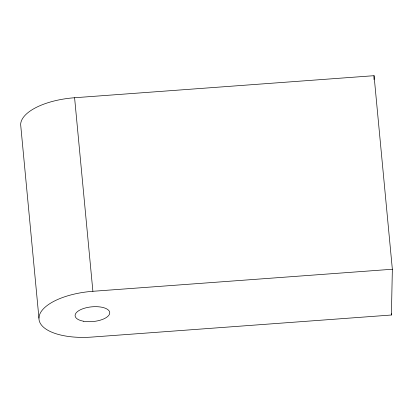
<?xml version="1.0" encoding="UTF-8"?>
<svg xmlns="http://www.w3.org/2000/svg" width="413" height="413" viewBox="0 0 413 413"><rect width="100%" height="100%" fill="white"/><g stroke="black" fill="none" stroke-linecap="round" stroke-linejoin="round"><path stroke-width="0.62" d="M373.977 79.539L374.054 75.693L74.593 97.742A53.675 22.767 -5.4 0 0 20.65 124.566L38.946 318.118A53.675 22.767 -5.4 0 0 91.949 337.07L391.41 315.016L392.35 269.245L374.054 75.693M38.946 318.118A53.675 22.767 -5.4 0 1 92.889 291.294L392.35 269.245M391.287 313.735L391.41 315.016M74.593 97.742L92.889 291.294M83.627 321.242A17.387 7.377 -5.4 0 0 109.744 312.904A17.387 7.377 -5.4 0 0 83.891 308.397A17.387 7.377 -5.4 0 0 83.627 321.242"/></g></svg>
